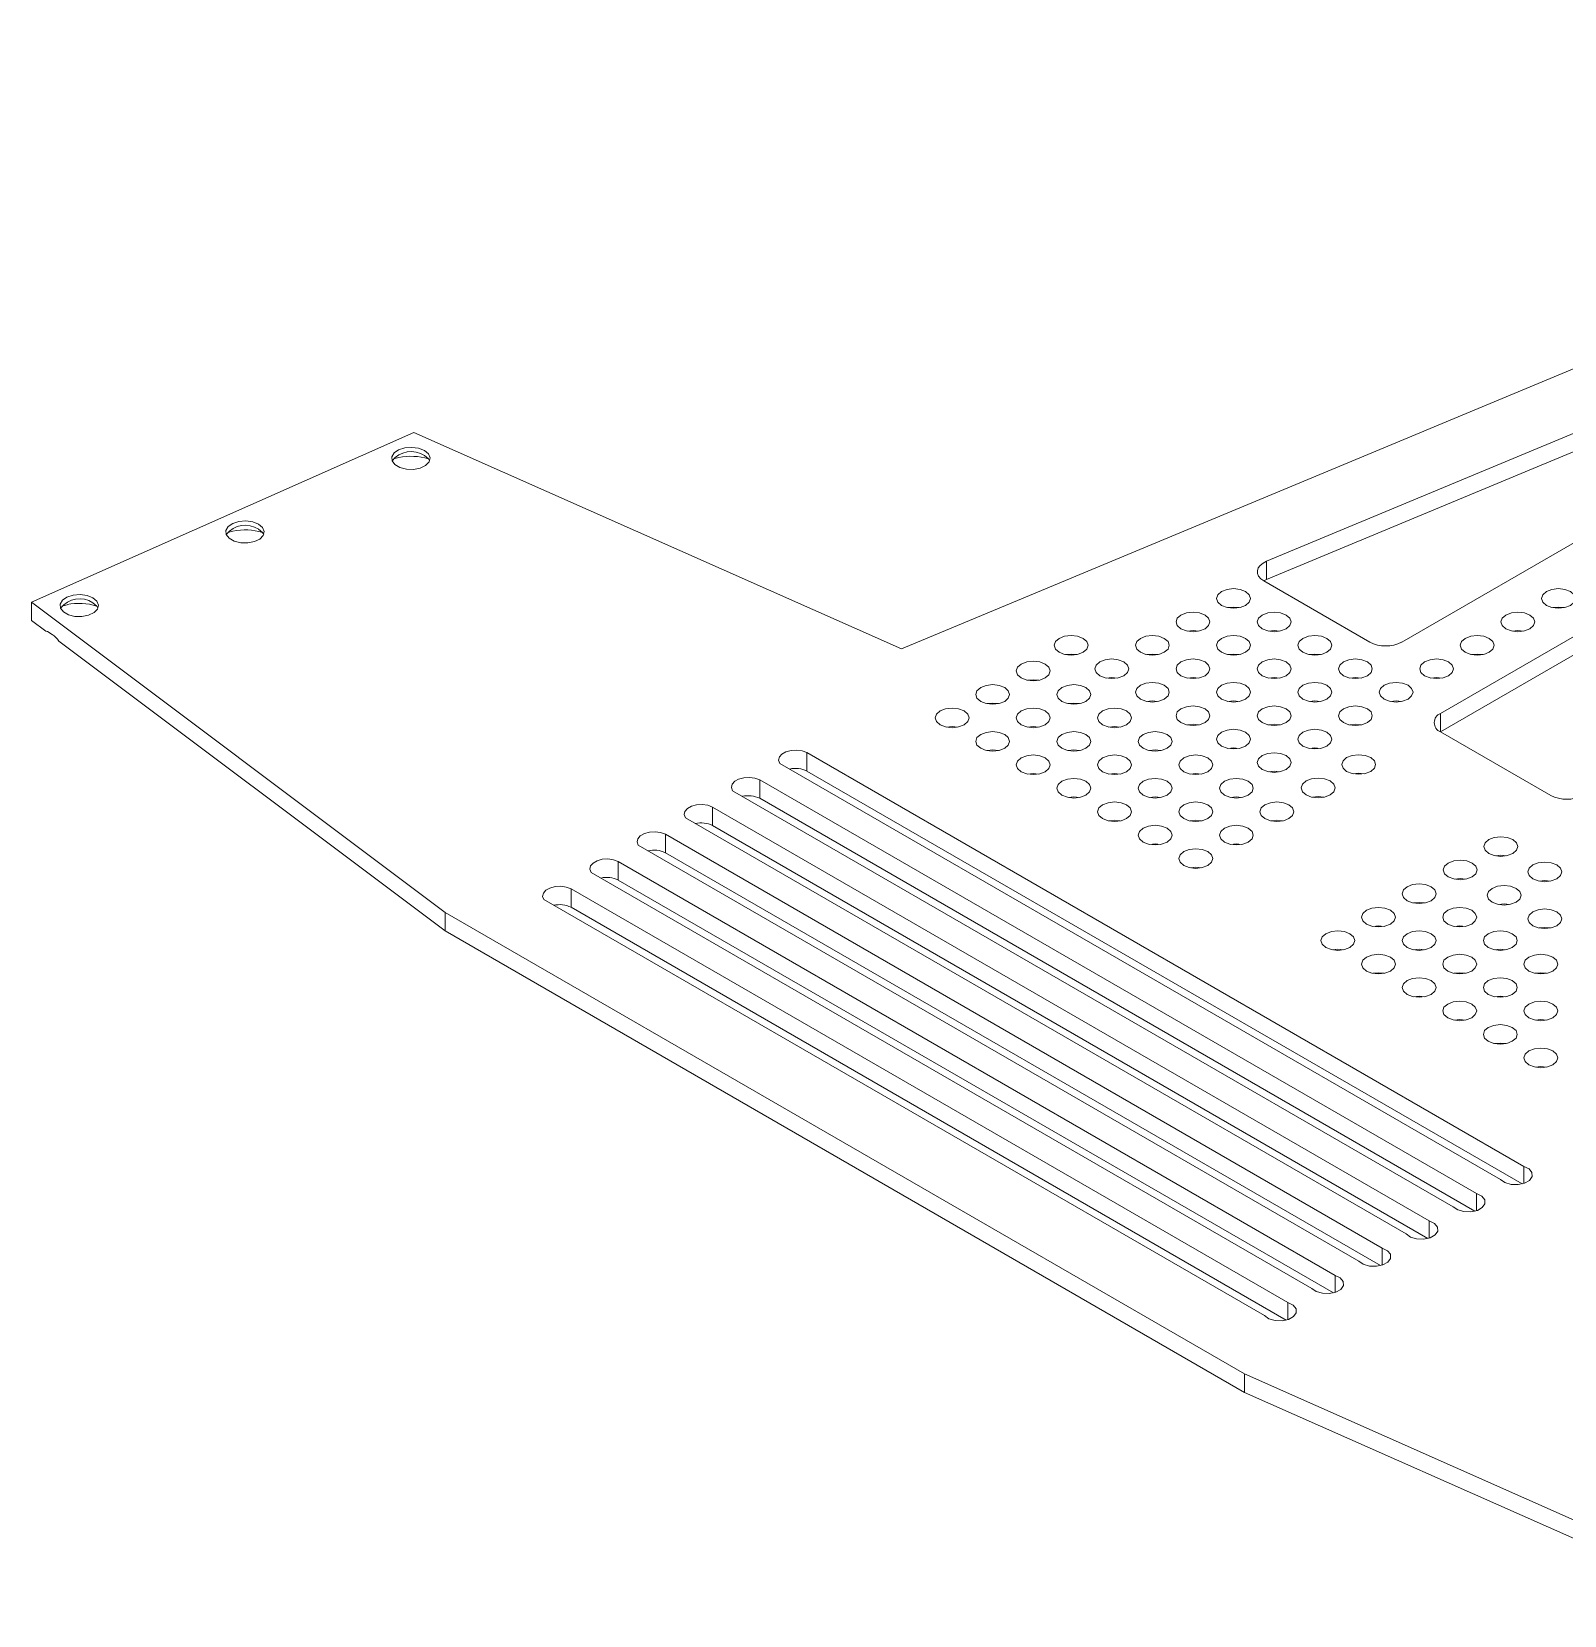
# Paper-space layout '_등각 보기' of a CAD drawing. Header units: millimetres. Extents: x -178 to 66, y -103 to 40.
# Drawn here: x -178 to -42.4, y -101.4 to 38.7 of the extents above; entities that cross this region are included whole.
import ezdxf

# ---------------------------------------------------------------- set-up
doc = ezdxf.new("R2010")
doc.units = ezdxf.units.MM

psp = doc.layouts.new('_등각 보기')

# ---------------------------------------------------------------- linework, layer by layer
at = {"color": 7, "linetype": 'Continuous', "lineweight": 15}
for p, q in [((29.94, 38.72), (-101.05, -15.88)), ((37.99, 31.16), (-53.37, -21.58)), ((37.99, 29.53), (-53.37, -23.21)), ((-56.81, -15.28), (-6.69, 13.66)), ((-144.2, 3.27), (-178, -11.73)), ((-101.05, -15.88), (-144.2, 3.27)), ((-41.51, 3.24), (-68.76, -8.12)), ((-41.51, 1.61), (-68.76, -9.75)), ((-145.53, 1.05), (-145.99, 0.92)), ((-160.19, -5.46), (-160.66, -5.59)), ((-68.76, -8.12), (-68.76, -9.75)), ((-68.76, -9.75), (-69, -9.87)), ((-69.01, -9.87), (-59.64, -15.28)), ((-178, -11.73), (-141.42, -39.19)), ((-178, -11.73), (-178, -13.36)), ((-174.86, -11.97), (-175.33, -12.1)), ((-178, -13.36), (-176.75, -14.3)), ((-175.58, -15.18), (-141.42, -40.82)), ((-53.37, -23.21), (-43.62, -28.84)), ((-46.02, -61.65), (-109.42, -25.05)), ((-109.42, -25.05), (-109.42, -26.68)), ((-111.82, -26.01), (-48.08, -62.81)), ((-50.19, -64.06), (-113.6, -27.46)), ((-113.6, -27.46), (-113.6, -29.09)), ((-46.16, -63.2), (-109.42, -26.68)), ((-116, -28.42), (-52.25, -65.22)), ((-50.33, -65.61), (-113.6, -29.09)), ((-54.37, -66.47), (-117.77, -29.87)), ((-117.77, -29.87), (-117.77, -31.5)), ((-120.17, -30.83), (-56.43, -67.63)), ((-54.51, -68.02), (-117.77, -31.5)), ((-124.34, -33.24), (-60.6, -70.03)), ((-58.54, -68.88), (-121.94, -32.28)), ((-121.94, -32.28), (-121.94, -33.91)), ((-62.71, -71.29), (-126.12, -34.69)), ((-126.12, -34.69), (-126.12, -36.32)), ((-58.68, -70.43), (-121.94, -33.91)), ((-128.52, -35.65), (-64.77, -72.44)), ((-62.85, -72.84), (-126.12, -36.32)), ((-66.89, -73.7), (-130.29, -37.1)), ((-130.29, -37.1), (-130.29, -38.73)), ((-141.42, -39.19), (-70.71, -80.01)), ((-141.42, -39.19), (-141.42, -40.82)), ((-132.69, -38.05), (-68.95, -74.85)), ((-67.03, -75.25), (-130.29, -38.73)), ((-141.42, -40.82), (-70.71, -81.64)), ((-46.02, -61.65), (-46.02, -63.16)), ((-50.19, -64.06), (-50.19, -65.57)), ((-54.37, -66.47), (-54.37, -67.98)), ((-58.54, -68.88), (-58.54, -70.39)), ((-62.71, -71.29), (-62.71, -72.8)), ((-66.89, -73.7), (-66.89, -75.21)), ((-70.71, -80.01), (-70.71, -81.64)), ((-70.71, -80.01), (-23.15, -101.12)), ((-70.71, -81.64), (-26.29, -101.36))]:
    psp.add_line(p, q, dxfattribs=at)
at = {"color": 8, "linetype": 'Continuous', "lineweight": 15}
psp.add_line((-53.37, -21.58), (-53.37, -23.21), dxfattribs=at)
at = {"color": 7, "linetype": 'Continuous', "lineweight": 15, "flags": 128}
for points in [[(-143.26, 1.67), (-142.9, 1.37), (-142.76, 1.02), (-142.85, 0.66), (-143.15, 0.35), (-143.63, 0.12), (-144.22, 0), (-144.85, 0.02), (-145.42, 0.16), (-145.86, 0.42), (-146.11, 0.75), (-146.14, 1.11), (-145.94, 1.45), (-145.55, 1.73), (-145, 1.9), (-144.38, 1.95), (-143.77, 1.87), (-143.26, 1.67)], [(-143.26, 1.22), (-142.9, 0.92), (-142.8, 0.75)], [(-157.92, -4.84), (-157.57, -5.14), (-157.43, -5.49), (-157.51, -5.85), (-157.82, -6.16), (-158.3, -6.39), (-158.89, -6.51), (-159.51, -6.49), (-160.09, -6.35), (-160.53, -6.09), (-160.78, -5.76), (-160.81, -5.4), (-160.61, -5.06), (-160.21, -4.78), (-159.66, -4.61), (-159.05, -4.56), (-158.44, -4.64), (-157.92, -4.84)], [(-157.92, -5.29), (-157.57, -5.59), (-157.47, -5.76)], [(-68.76, -8.12), (-69.08, -8.29), (-69.33, -8.49), (-69.5, -8.72), (-69.58, -8.96), (-69.57, -9.21), (-69.47, -9.45), (-69.28, -9.68), (-69.01, -9.87)], [(-172.59, -11.35), (-172.23, -11.65), (-172.09, -12), (-172.18, -12.36), (-172.48, -12.67), (-172.96, -12.9), (-173.56, -13.02), (-174.18, -13), (-174.75, -12.86), (-175.19, -12.6), (-175.44, -12.27), (-175.47, -11.91), (-175.28, -11.57), (-174.88, -11.29), (-174.33, -11.12), (-173.71, -11.07), (-173.1, -11.15), (-172.59, -11.35)], [(-72.74, -12.03), (-72.26, -12.22), (-71.68, -12.28), (-71.11, -12.22), (-70.62, -12.03), (-70.3, -11.75), (-70.18, -11.42), (-70.3, -11.09), (-70.62, -10.81), (-71.11, -10.62), (-71.68, -10.55), (-72.26, -10.62), (-72.74, -10.81), (-73.07, -11.09), (-73.18, -11.42), (-73.07, -11.75), (-72.74, -12.03)], [(-44.01, -12.03), (-43.52, -12.22), (-42.95, -12.28), (-42.37, -12.22), (-41.89, -12.03), (-41.56, -11.75), (-41.45, -11.42), (-41.56, -11.09), (-41.89, -10.81), (-42.37, -10.62), (-42.95, -10.55), (-43.52, -10.62), (-44.01, -10.81), (-44.33, -11.09), (-44.45, -11.42), (-44.33, -11.75), (-44.01, -12.03)], [(-172.59, -11.8), (-172.23, -12.1), (-172.14, -12.27)], [(-71.18, -12.23), (-71.68, -12.18), (-72.18, -12.23)], [(-42.45, -12.23), (-42.95, -12.18), (-43.45, -12.23)], [(-76.34, -14.1), (-75.85, -14.29), (-75.27, -14.36), (-74.7, -14.29), (-74.21, -14.1), (-73.89, -13.82), (-73.77, -13.49), (-73.89, -13.16), (-74.21, -12.88), (-74.7, -12.69), (-75.27, -12.63), (-75.85, -12.69), (-76.34, -12.88), (-76.66, -13.16), (-76.77, -13.49), (-76.66, -13.82), (-76.34, -14.1)], [(-69.15, -14.1), (-68.66, -14.29), (-68.09, -14.36), (-67.52, -14.29), (-67.03, -14.1), (-66.7, -13.82), (-66.59, -13.49), (-66.7, -13.16), (-67.03, -12.88), (-67.52, -12.69), (-68.09, -12.63), (-68.66, -12.69), (-69.15, -12.88), (-69.48, -13.16), (-69.59, -13.49), (-69.48, -13.82), (-69.15, -14.1)], [(-47.6, -14.1), (-47.11, -14.29), (-46.54, -14.36), (-45.96, -14.29), (-45.48, -14.1), (-45.15, -13.82), (-45.04, -13.49), (-45.15, -13.16), (-45.48, -12.88), (-45.96, -12.69), (-46.54, -12.63), (-47.11, -12.69), (-47.6, -12.88), (-47.92, -13.16), (-48.04, -13.49), (-47.92, -13.82), (-47.6, -14.1)], [(-87.11, -16.18), (-86.63, -16.36), (-86.05, -16.43), (-85.48, -16.36), (-84.99, -16.18), (-84.67, -15.9), (-84.55, -15.56), (-84.67, -15.23), (-84.99, -14.95), (-85.48, -14.76), (-86.05, -14.7), (-86.63, -14.76), (-87.11, -14.95), (-87.44, -15.23), (-87.55, -15.56), (-87.44, -15.9), (-87.11, -16.18)], [(-79.93, -16.18), (-79.44, -16.36), (-78.87, -16.43), (-78.29, -16.36), (-77.81, -16.18), (-77.48, -15.9), (-77.37, -15.56), (-77.48, -15.23), (-77.81, -14.95), (-78.29, -14.76), (-78.87, -14.7), (-79.44, -14.76), (-79.93, -14.95), (-80.25, -15.23), (-80.37, -15.56), (-80.25, -15.9), (-79.93, -16.18)], [(-74.78, -14.31), (-75.27, -14.26), (-75.77, -14.31)], [(-72.74, -16.18), (-72.26, -16.36), (-71.68, -16.43), (-71.11, -16.36), (-70.62, -16.18), (-70.3, -15.9), (-70.18, -15.56), (-70.3, -15.23), (-70.62, -14.95), (-71.11, -14.76), (-71.68, -14.7), (-72.26, -14.76), (-72.74, -14.95), (-73.07, -15.23), (-73.18, -15.56), (-73.07, -15.9), (-72.74, -16.18)], [(-67.59, -14.31), (-68.09, -14.26), (-68.59, -14.31)], [(-65.56, -16.18), (-65.07, -16.36), (-64.5, -16.43), (-63.92, -16.36), (-63.44, -16.18), (-63.11, -15.9), (-63, -15.56), (-63.11, -15.23), (-63.44, -14.95), (-63.92, -14.76), (-64.5, -14.7), (-65.07, -14.76), (-65.56, -14.95), (-65.88, -15.23), (-66, -15.56), (-65.88, -15.9), (-65.56, -16.18)], [(-51.19, -16.18), (-50.7, -16.36), (-50.13, -16.43), (-49.56, -16.36), (-49.07, -16.18), (-48.74, -15.9), (-48.63, -15.56), (-48.74, -15.23), (-49.07, -14.95), (-49.56, -14.76), (-50.13, -14.7), (-50.7, -14.76), (-51.19, -14.95), (-51.52, -15.23), (-51.63, -15.56), (-51.52, -15.9), (-51.19, -16.18)], [(-46.04, -14.31), (-46.54, -14.26), (-47.04, -14.31)], [(-85.55, -16.38), (-86.05, -16.33), (-86.55, -16.38)], [(-83.52, -18.25), (-83.03, -18.44), (-82.46, -18.5), (-81.88, -18.44), (-81.4, -18.25), (-81.07, -17.97), (-80.96, -17.64), (-81.07, -17.31), (-81.4, -17.03), (-81.88, -16.84), (-82.46, -16.77), (-83.03, -16.84), (-83.52, -17.03), (-83.84, -17.31), (-83.96, -17.64), (-83.84, -17.97), (-83.52, -18.25)], [(-78.37, -16.38), (-78.87, -16.33), (-79.37, -16.38)], [(-76.34, -18.25), (-75.85, -18.44), (-75.27, -18.5), (-74.7, -18.44), (-74.21, -18.25), (-73.89, -17.97), (-73.77, -17.64), (-73.89, -17.31), (-74.21, -17.03), (-74.7, -16.84), (-75.27, -16.77), (-75.85, -16.84), (-76.34, -17.03), (-76.66, -17.31), (-76.77, -17.64), (-76.66, -17.97), (-76.34, -18.25)], [(-71.18, -16.38), (-71.68, -16.33), (-72.18, -16.38)], [(-69.15, -18.25), (-68.66, -18.44), (-68.09, -18.5), (-67.52, -18.44), (-67.03, -18.25), (-66.7, -17.97), (-66.59, -17.64), (-66.7, -17.31), (-67.03, -17.03), (-67.52, -16.84), (-68.09, -16.77), (-68.66, -16.84), (-69.15, -17.03), (-69.48, -17.31), (-69.59, -17.64), (-69.48, -17.97), (-69.15, -18.25)], [(-64, -16.38), (-64.5, -16.33), (-65, -16.38)], [(-61.97, -18.25), (-61.48, -18.44), (-60.91, -18.5), (-60.33, -18.44), (-59.85, -18.25), (-59.52, -17.97), (-59.41, -17.64), (-59.52, -17.31), (-59.85, -17.03), (-60.33, -16.84), (-60.91, -16.77), (-61.48, -16.84), (-61.97, -17.03), (-62.29, -17.31), (-62.41, -17.64), (-62.29, -17.97), (-61.97, -18.25)], [(-54.78, -18.25), (-54.3, -18.44), (-53.72, -18.5), (-53.15, -18.44), (-52.66, -18.25), (-52.34, -17.97), (-52.22, -17.64), (-52.34, -17.31), (-52.66, -17.03), (-53.15, -16.84), (-53.72, -16.77), (-54.3, -16.84), (-54.78, -17.03), (-55.11, -17.31), (-55.22, -17.64), (-55.11, -17.97), (-54.78, -18.25)], [(-49.63, -16.38), (-50.13, -16.33), (-50.63, -16.38)], [(-90.46, -18.45), (-89.97, -18.63), (-89.4, -18.7), (-88.83, -18.63), (-88.34, -18.45), (-88.01, -18.17), (-87.9, -17.83), (-88.01, -17.5), (-88.34, -17.22), (-88.83, -17.03), (-89.4, -16.97), (-89.97, -17.03), (-90.46, -17.22), (-90.79, -17.5), (-90.9, -17.83), (-90.79, -18.17), (-90.46, -18.45)], [(-94.05, -20.52), (-93.57, -20.71), (-92.99, -20.77), (-92.42, -20.71), (-91.93, -20.52), (-91.61, -20.24), (-91.49, -19.91), (-91.61, -19.58), (-91.93, -19.3), (-92.42, -19.11), (-92.99, -19.04), (-93.57, -19.11), (-94.05, -19.3), (-94.38, -19.58), (-94.49, -19.91), (-94.38, -20.24), (-94.05, -20.52)], [(-88.9, -18.65), (-89.4, -18.6), (-89.9, -18.65)], [(-86.87, -20.52), (-86.38, -20.71), (-85.81, -20.77), (-85.23, -20.71), (-84.75, -20.52), (-84.42, -20.24), (-84.31, -19.91), (-84.42, -19.58), (-84.75, -19.3), (-85.23, -19.11), (-85.81, -19.04), (-86.38, -19.11), (-86.87, -19.3), (-87.19, -19.58), (-87.31, -19.91), (-87.19, -20.24), (-86.87, -20.52)], [(-81.96, -18.46), (-82.46, -18.41), (-82.96, -18.46)], [(-79.93, -20.32), (-79.44, -20.51), (-78.87, -20.58), (-78.29, -20.51), (-77.81, -20.32), (-77.48, -20.04), (-77.37, -19.71), (-77.48, -19.38), (-77.81, -19.1), (-78.29, -18.91), (-78.87, -18.85), (-79.44, -18.91), (-79.93, -19.1), (-80.25, -19.38), (-80.37, -19.71), (-80.25, -20.04), (-79.93, -20.32)], [(-74.78, -18.46), (-75.27, -18.41), (-75.77, -18.46)], [(-72.74, -20.32), (-72.26, -20.51), (-71.68, -20.58), (-71.11, -20.51), (-70.62, -20.32), (-70.3, -20.04), (-70.18, -19.71), (-70.3, -19.38), (-70.62, -19.1), (-71.11, -18.91), (-71.68, -18.85), (-72.26, -18.91), (-72.74, -19.1), (-73.07, -19.38), (-73.18, -19.71), (-73.07, -20.04), (-72.74, -20.32)], [(-67.59, -18.46), (-68.09, -18.41), (-68.59, -18.46)], [(-65.56, -20.32), (-65.07, -20.51), (-64.5, -20.58), (-63.92, -20.51), (-63.44, -20.32), (-63.11, -20.04), (-63, -19.71), (-63.11, -19.38), (-63.44, -19.1), (-63.92, -18.91), (-64.5, -18.85), (-65.07, -18.91), (-65.56, -19.1), (-65.88, -19.38), (-66, -19.71), (-65.88, -20.04), (-65.56, -20.32)], [(-60.41, -18.46), (-60.91, -18.41), (-61.41, -18.46)], [(-58.37, -20.32), (-57.89, -20.51), (-57.31, -20.58), (-56.74, -20.51), (-56.25, -20.32), (-55.93, -20.04), (-55.81, -19.71), (-55.93, -19.38), (-56.25, -19.1), (-56.74, -18.91), (-57.31, -18.85), (-57.89, -18.91), (-58.37, -19.1), (-58.7, -19.38), (-58.81, -19.71), (-58.7, -20.04), (-58.37, -20.32)], [(-53.22, -18.46), (-53.72, -18.41), (-54.22, -18.46)], [(-92.49, -20.72), (-92.99, -20.67), (-93.49, -20.72)], [(-85.31, -20.72), (-85.81, -20.67), (-86.31, -20.72)], [(-78.37, -20.53), (-78.87, -20.48), (-79.37, -20.53)], [(-76.34, -22.4), (-75.85, -22.59), (-75.27, -22.65), (-74.7, -22.59), (-74.21, -22.4), (-73.89, -22.12), (-73.77, -21.79), (-73.89, -21.45), (-74.21, -21.17), (-74.7, -20.99), (-75.27, -20.92), (-75.85, -20.99), (-76.34, -21.17), (-76.66, -21.45), (-76.77, -21.79), (-76.66, -22.12), (-76.34, -22.4)], [(-71.18, -20.53), (-71.68, -20.48), (-72.18, -20.53)], [(-69.15, -22.4), (-68.66, -22.59), (-68.09, -22.65), (-67.52, -22.59), (-67.03, -22.4), (-66.7, -22.12), (-66.59, -21.79), (-66.7, -21.45), (-67.03, -21.17), (-67.52, -20.99), (-68.09, -20.92), (-68.66, -20.99), (-69.15, -21.17), (-69.48, -21.45), (-69.59, -21.79), (-69.48, -22.12), (-69.15, -22.4)], [(-64, -20.53), (-64.5, -20.48), (-65, -20.53)], [(-61.97, -22.4), (-61.48, -22.59), (-60.91, -22.65), (-60.33, -22.59), (-59.85, -22.4), (-59.52, -22.12), (-59.41, -21.79), (-59.52, -21.45), (-59.85, -21.17), (-60.33, -20.99), (-60.91, -20.92), (-61.48, -20.99), (-61.97, -21.17), (-62.29, -21.45), (-62.41, -21.79), (-62.29, -22.12), (-61.97, -22.4)], [(-56.81, -20.53), (-57.31, -20.48), (-57.81, -20.53)], [(-97.64, -22.59), (-97.16, -22.78), (-96.58, -22.85), (-96.01, -22.78), (-95.52, -22.59), (-95.2, -22.31), (-95.08, -21.98), (-95.2, -21.65), (-95.52, -21.37), (-96.01, -21.18), (-96.58, -21.12), (-97.16, -21.18), (-97.64, -21.37), (-97.97, -21.65), (-98.08, -21.98), (-97.97, -22.31), (-97.64, -22.59)], [(-90.46, -22.59), (-89.97, -22.78), (-89.4, -22.85), (-88.83, -22.78), (-88.34, -22.59), (-88.01, -22.31), (-87.9, -21.98), (-88.01, -21.65), (-88.34, -21.37), (-88.83, -21.18), (-89.4, -21.12), (-89.97, -21.18), (-90.46, -21.37), (-90.79, -21.65), (-90.9, -21.98), (-90.79, -22.31), (-90.46, -22.59)], [(-83.28, -22.59), (-82.79, -22.78), (-82.22, -22.85), (-81.64, -22.78), (-81.15, -22.59), (-80.83, -22.31), (-80.72, -21.98), (-80.83, -21.65), (-81.15, -21.37), (-81.64, -21.18), (-82.22, -21.12), (-82.79, -21.18), (-83.28, -21.37), (-83.6, -21.65), (-83.72, -21.98), (-83.6, -22.31), (-83.28, -22.59)], [(-96.08, -22.8), (-96.58, -22.75), (-97.08, -22.8)], [(-94.05, -24.67), (-93.57, -24.86), (-92.99, -24.92), (-92.42, -24.86), (-91.93, -24.67), (-91.61, -24.39), (-91.49, -24.06), (-91.61, -23.72), (-91.93, -23.44), (-92.42, -23.26), (-92.99, -23.19), (-93.57, -23.26), (-94.05, -23.44), (-94.38, -23.72), (-94.49, -24.06), (-94.38, -24.39), (-94.05, -24.67)], [(-88.9, -22.8), (-89.4, -22.75), (-89.9, -22.8)], [(-86.87, -24.67), (-86.38, -24.86), (-85.81, -24.92), (-85.23, -24.86), (-84.75, -24.67), (-84.42, -24.39), (-84.31, -24.06), (-84.42, -23.72), (-84.75, -23.44), (-85.23, -23.26), (-85.81, -23.19), (-86.38, -23.26), (-86.87, -23.44), (-87.19, -23.72), (-87.31, -24.06), (-87.19, -24.39), (-86.87, -24.67)], [(-81.72, -22.8), (-82.22, -22.75), (-82.71, -22.8)], [(-79.68, -24.67), (-79.2, -24.86), (-78.62, -24.92), (-78.05, -24.86), (-77.56, -24.67), (-77.24, -24.39), (-77.12, -24.06), (-77.24, -23.72), (-77.56, -23.44), (-78.05, -23.26), (-78.62, -23.19), (-79.2, -23.26), (-79.68, -23.44), (-80.01, -23.72), (-80.12, -24.06), (-80.01, -24.39), (-79.68, -24.67)], [(-74.78, -22.6), (-75.27, -22.55), (-75.77, -22.6)], [(-72.74, -24.47), (-72.26, -24.66), (-71.68, -24.73), (-71.11, -24.66), (-70.62, -24.47), (-70.3, -24.19), (-70.18, -23.86), (-70.3, -23.53), (-70.62, -23.25), (-71.11, -23.06), (-71.68, -22.99), (-72.26, -23.06), (-72.74, -23.25), (-73.07, -23.53), (-73.18, -23.86), (-73.07, -24.19), (-72.74, -24.47)], [(-67.59, -22.6), (-68.09, -22.55), (-68.59, -22.6)], [(-65.56, -24.47), (-65.07, -24.66), (-64.5, -24.73), (-63.92, -24.66), (-63.44, -24.47), (-63.11, -24.19), (-63, -23.86), (-63.11, -23.53), (-63.44, -23.25), (-63.92, -23.06), (-64.5, -22.99), (-65.07, -23.06), (-65.56, -23.25), (-65.88, -23.53), (-66, -23.86), (-65.88, -24.19), (-65.56, -24.47)], [(-60.41, -22.6), (-60.91, -22.55), (-61.41, -22.6)], [(-109.42, -25.05), (-109.84, -24.89), (-110.33, -24.83), (-110.83, -24.86), (-111.28, -24.98), (-111.64, -25.18), (-111.86, -25.44), (-111.93, -25.73), (-111.82, -26.01)], [(-92.49, -24.87), (-92.99, -24.82), (-93.49, -24.87)], [(-85.31, -24.87), (-85.81, -24.82), (-86.31, -24.87)], [(-78.12, -24.87), (-78.62, -24.82), (-79.12, -24.87)], [(-71.18, -24.68), (-71.68, -24.63), (-72.18, -24.68)], [(-69.15, -26.55), (-68.66, -26.73), (-68.09, -26.8), (-67.52, -26.73), (-67.03, -26.55), (-66.7, -26.26), (-66.59, -25.93), (-66.7, -25.6), (-67.03, -25.32), (-67.52, -25.13), (-68.09, -25.07), (-68.66, -25.13), (-69.15, -25.32), (-69.48, -25.6), (-69.59, -25.93), (-69.48, -26.26), (-69.15, -26.55)], [(-64, -24.68), (-64.5, -24.63), (-65, -24.68)], [(-90.46, -26.74), (-89.97, -26.93), (-89.4, -26.99), (-88.83, -26.93), (-88.34, -26.74), (-88.01, -26.46), (-87.9, -26.13), (-88.01, -25.8), (-88.34, -25.52), (-88.83, -25.33), (-89.4, -25.26), (-89.97, -25.33), (-90.46, -25.52), (-90.79, -25.8), (-90.9, -26.13), (-90.79, -26.46), (-90.46, -26.74)], [(-83.28, -26.74), (-82.79, -26.93), (-82.22, -26.99), (-81.64, -26.93), (-81.15, -26.74), (-80.83, -26.46), (-80.72, -26.13), (-80.83, -25.8), (-81.15, -25.52), (-81.64, -25.33), (-82.22, -25.26), (-82.79, -25.33), (-83.28, -25.52), (-83.6, -25.8), (-83.72, -26.13), (-83.6, -26.46), (-83.28, -26.74)], [(-76.09, -26.74), (-75.61, -26.93), (-75.03, -26.99), (-74.46, -26.93), (-73.97, -26.74), (-73.65, -26.46), (-73.53, -26.13), (-73.65, -25.8), (-73.97, -25.52), (-74.46, -25.33), (-75.03, -25.26), (-75.61, -25.33), (-76.09, -25.52), (-76.42, -25.8), (-76.53, -26.13), (-76.42, -26.46), (-76.09, -26.74)], [(-61.68, -26.71), (-61.19, -26.9), (-60.62, -26.97), (-60.04, -26.9), (-59.55, -26.71), (-59.23, -26.43), (-59.12, -26.1), (-59.23, -25.77), (-59.55, -25.49), (-60.04, -25.3), (-60.62, -25.24), (-61.19, -25.3), (-61.68, -25.49), (-62, -25.77), (-62.12, -26.1), (-62, -26.43), (-61.68, -26.71)], [(-113.6, -27.46), (-114.02, -27.3), (-114.51, -27.24), (-115, -27.27), (-115.46, -27.39), (-115.81, -27.59), (-116.04, -27.85), (-116.1, -28.13), (-116, -28.42)], [(-88.9, -26.95), (-89.4, -26.9), (-89.9, -26.95)], [(-86.87, -28.81), (-86.38, -29), (-85.81, -29.07), (-85.23, -29), (-84.75, -28.81), (-84.42, -28.53), (-84.31, -28.2), (-84.42, -27.87), (-84.75, -27.59), (-85.23, -27.4), (-85.81, -27.34), (-86.38, -27.4), (-86.87, -27.59), (-87.19, -27.87), (-87.31, -28.2), (-87.19, -28.53), (-86.87, -28.81)], [(-81.72, -26.95), (-82.22, -26.9), (-82.71, -26.95)], [(-79.68, -28.81), (-79.2, -29), (-78.62, -29.07), (-78.05, -29), (-77.56, -28.81), (-77.24, -28.53), (-77.12, -28.2), (-77.24, -27.87), (-77.56, -27.59), (-78.05, -27.4), (-78.62, -27.34), (-79.2, -27.4), (-79.68, -27.59), (-80.01, -27.87), (-80.12, -28.2), (-80.01, -28.53), (-79.68, -28.81)], [(-74.53, -26.95), (-75.03, -26.9), (-75.53, -26.95)], [(-72.5, -28.81), (-72.01, -29), (-71.44, -29.07), (-70.86, -29), (-70.38, -28.81), (-70.05, -28.53), (-69.94, -28.2), (-70.05, -27.87), (-70.38, -27.59), (-70.86, -27.4), (-71.44, -27.34), (-72.01, -27.4), (-72.5, -27.59), (-72.82, -27.87), (-72.94, -28.2), (-72.82, -28.53), (-72.5, -28.81)], [(-67.59, -26.75), (-68.09, -26.7), (-68.59, -26.75)], [(-65.27, -28.79), (-64.78, -28.98), (-64.21, -29.04), (-63.63, -28.98), (-63.15, -28.79), (-62.82, -28.51), (-62.71, -28.18), (-62.82, -27.84), (-63.15, -27.56), (-63.63, -27.38), (-64.21, -27.31), (-64.78, -27.38), (-65.27, -27.56), (-65.59, -27.84), (-65.71, -28.18), (-65.59, -28.51), (-65.27, -28.79)], [(-60.12, -26.92), (-60.62, -26.87), (-61.11, -26.92)], [(-85.31, -29.02), (-85.81, -28.97), (-86.31, -29.02)], [(-83.28, -30.89), (-82.79, -31.08), (-82.22, -31.14), (-81.64, -31.08), (-81.15, -30.89), (-80.83, -30.61), (-80.72, -30.28), (-80.83, -29.94), (-81.15, -29.66), (-81.64, -29.48), (-82.22, -29.41), (-82.79, -29.48), (-83.28, -29.66), (-83.6, -29.94), (-83.72, -30.28), (-83.6, -30.61), (-83.28, -30.89)], [(-78.12, -29.02), (-78.62, -28.97), (-79.12, -29.02)], [(-76.09, -30.89), (-75.61, -31.08), (-75.03, -31.14), (-74.46, -31.08), (-73.97, -30.89), (-73.65, -30.61), (-73.53, -30.28), (-73.65, -29.94), (-73.97, -29.66), (-74.46, -29.48), (-75.03, -29.41), (-75.61, -29.48), (-76.09, -29.66), (-76.42, -29.94), (-76.53, -30.28), (-76.42, -30.61), (-76.09, -30.89)], [(-70.94, -29.02), (-71.44, -28.97), (-71.94, -29.02)], [(-68.91, -30.89), (-68.42, -31.08), (-67.85, -31.14), (-67.27, -31.08), (-66.79, -30.89), (-66.46, -30.61), (-66.35, -30.28), (-66.46, -29.94), (-66.79, -29.66), (-67.27, -29.48), (-67.85, -29.41), (-68.42, -29.48), (-68.91, -29.66), (-69.23, -29.94), (-69.35, -30.28), (-69.23, -30.61), (-68.91, -30.89)], [(-63.71, -28.99), (-64.21, -28.94), (-64.71, -28.99)], [(-117.77, -29.87), (-118.19, -29.71), (-118.68, -29.65), (-119.18, -29.68), (-119.63, -29.8), (-119.99, -30), (-120.21, -30.26), (-120.27, -30.54), (-120.17, -30.83)], [(-121.94, -32.28), (-122.37, -32.12), (-122.85, -32.05), (-123.35, -32.08), (-123.8, -32.21), (-124.16, -32.41), (-124.38, -32.67), (-124.45, -32.95), (-124.34, -33.24)], [(-81.72, -31.09), (-82.22, -31.04), (-82.71, -31.09)], [(-79.68, -32.96), (-79.2, -33.15), (-78.62, -33.22), (-78.05, -33.15), (-77.56, -32.96), (-77.24, -32.68), (-77.12, -32.35), (-77.24, -32.02), (-77.56, -31.74), (-78.05, -31.55), (-78.62, -31.48), (-79.2, -31.55), (-79.68, -31.74), (-80.01, -32.02), (-80.12, -32.35), (-80.01, -32.68), (-79.68, -32.96)], [(-74.53, -31.09), (-75.03, -31.04), (-75.53, -31.09)], [(-72.5, -32.96), (-72.01, -33.15), (-71.44, -33.22), (-70.86, -33.15), (-70.38, -32.96), (-70.05, -32.68), (-69.94, -32.35), (-70.05, -32.02), (-70.38, -31.74), (-70.86, -31.55), (-71.44, -31.48), (-72.01, -31.55), (-72.5, -31.74), (-72.82, -32.02), (-72.94, -32.35), (-72.82, -32.68), (-72.5, -32.96)], [(-67.35, -31.09), (-67.85, -31.04), (-68.35, -31.09)], [(-78.12, -33.17), (-78.62, -33.12), (-79.12, -33.17)], [(-76.09, -35.04), (-75.61, -35.22), (-75.03, -35.29), (-74.46, -35.22), (-73.97, -35.04), (-73.65, -34.75), (-73.53, -34.42), (-73.65, -34.09), (-73.97, -33.81), (-74.46, -33.62), (-75.03, -33.56), (-75.61, -33.62), (-76.09, -33.81), (-76.42, -34.09), (-76.53, -34.42), (-76.42, -34.75), (-76.09, -35.04)], [(-70.94, -33.17), (-71.44, -33.12), (-71.94, -33.17)], [(-46.98, -32.75), (-47.47, -32.56), (-48.04, -32.49), (-48.62, -32.56), (-49.1, -32.75), (-49.43, -33.03), (-49.54, -33.36), (-49.43, -33.69), (-49.1, -33.97), (-48.62, -34.16), (-48.04, -34.23), (-47.47, -34.16), (-46.98, -33.97), (-46.66, -33.69), (-46.54, -33.36), (-46.66, -33.03), (-46.98, -32.75)], [(-126.12, -34.69), (-126.54, -34.53), (-127.03, -34.46), (-127.52, -34.49), (-127.98, -34.62), (-128.33, -34.82), (-128.56, -35.08), (-128.62, -35.36), (-128.52, -35.65)], [(-50.57, -34.82), (-51.06, -34.63), (-51.63, -34.57), (-52.21, -34.63), (-52.7, -34.82), (-53.02, -35.1), (-53.13, -35.43), (-53.02, -35.76), (-52.7, -36.05), (-52.21, -36.23), (-51.63, -36.3), (-51.06, -36.23), (-50.57, -36.05), (-50.25, -35.76), (-50.13, -35.43), (-50.25, -35.1), (-50.57, -34.82)], [(-47.54, -34.18), (-48.04, -34.13), (-48.54, -34.18)], [(-43.1, -34.99), (-43.59, -34.8), (-44.16, -34.74), (-44.73, -34.8), (-45.22, -34.99), (-45.55, -35.27), (-45.66, -35.6), (-45.55, -35.93), (-45.22, -36.21), (-44.73, -36.4), (-44.16, -36.47), (-43.59, -36.4), (-43.1, -36.21), (-42.77, -35.93), (-42.66, -35.6), (-42.77, -35.27), (-43.1, -34.99)], [(-74.53, -35.24), (-75.03, -35.19), (-75.53, -35.24)], [(-51.14, -36.25), (-51.63, -36.2), (-52.13, -36.25)], [(-43.66, -36.42), (-44.16, -36.37), (-44.66, -36.42)], [(-130.29, -37.1), (-130.71, -36.94), (-131.2, -36.87), (-131.7, -36.9), (-132.15, -37.03), (-132.51, -37.23), (-132.73, -37.49), (-132.8, -37.77), (-132.69, -38.05)], [(-54.21, -36.92), (-54.7, -36.73), (-55.27, -36.67), (-55.85, -36.73), (-56.34, -36.92), (-56.66, -37.2), (-56.77, -37.53), (-56.66, -37.87), (-56.34, -38.15), (-55.85, -38.33), (-55.27, -38.4), (-54.7, -38.33), (-54.21, -38.15), (-53.89, -37.87), (-53.77, -37.53), (-53.89, -37.2), (-54.21, -36.92)], [(-46.69, -37.06), (-47.18, -36.87), (-47.75, -36.81), (-48.33, -36.87), (-48.81, -37.06), (-49.14, -37.34), (-49.25, -37.67), (-49.14, -38.01), (-48.81, -38.29), (-48.33, -38.47), (-47.75, -38.54), (-47.18, -38.47), (-46.69, -38.29), (-46.37, -38.01), (-46.25, -37.67), (-46.37, -37.34), (-46.69, -37.06)], [(-57.81, -39), (-58.29, -38.81), (-58.87, -38.74), (-59.44, -38.81), (-59.93, -39), (-60.25, -39.28), (-60.37, -39.61), (-60.25, -39.94), (-59.93, -40.22), (-59.44, -40.41), (-58.87, -40.47), (-58.29, -40.41), (-57.81, -40.22), (-57.48, -39.94), (-57.37, -39.61), (-57.48, -39.28), (-57.81, -39)], [(-54.78, -38.35), (-55.27, -38.3), (-55.77, -38.35)], [(-50.62, -39), (-51.11, -38.81), (-51.68, -38.74), (-52.26, -38.81), (-52.74, -39), (-53.07, -39.28), (-53.18, -39.61), (-53.07, -39.94), (-52.74, -40.22), (-52.26, -40.41), (-51.68, -40.47), (-51.11, -40.41), (-50.62, -40.22), (-50.3, -39.94), (-50.18, -39.61), (-50.3, -39.28), (-50.62, -39)], [(-47.25, -38.49), (-47.75, -38.44), (-48.25, -38.49)], [(-43.1, -39.14), (-43.59, -38.95), (-44.16, -38.88), (-44.73, -38.95), (-45.22, -39.14), (-45.55, -39.42), (-45.66, -39.75), (-45.55, -40.08), (-45.22, -40.36), (-44.73, -40.55), (-44.16, -40.61), (-43.59, -40.55), (-43.1, -40.36), (-42.77, -40.08), (-42.66, -39.75), (-42.77, -39.42), (-43.1, -39.14)], [(-58.37, -40.42), (-58.87, -40.37), (-59.37, -40.42)], [(-51.18, -40.42), (-51.68, -40.37), (-52.18, -40.42)], [(-43.66, -40.56), (-44.16, -40.52), (-44.66, -40.56)], [(-61.4, -41.07), (-61.88, -40.88), (-62.46, -40.82), (-63.03, -40.88), (-63.52, -41.07), (-63.84, -41.35), (-63.96, -41.68), (-63.84, -42.01), (-63.52, -42.29), (-63.03, -42.48), (-62.46, -42.55), (-61.88, -42.48), (-61.4, -42.29), (-61.07, -42.01), (-60.96, -41.68), (-61.07, -41.35), (-61.4, -41.07)], [(-54.21, -41.07), (-54.7, -40.88), (-55.27, -40.82), (-55.85, -40.88), (-56.34, -41.07), (-56.66, -41.35), (-56.77, -41.68), (-56.66, -42.01), (-56.34, -42.29), (-55.85, -42.48), (-55.27, -42.55), (-54.7, -42.48), (-54.21, -42.29), (-53.89, -42.01), (-53.77, -41.68), (-53.89, -41.35), (-54.21, -41.07)], [(-47.03, -41.07), (-47.52, -40.88), (-48.09, -40.82), (-48.66, -40.88), (-49.15, -41.07), (-49.48, -41.35), (-49.59, -41.68), (-49.48, -42.01), (-49.15, -42.29), (-48.66, -42.48), (-48.09, -42.55), (-47.52, -42.48), (-47.03, -42.29), (-46.7, -42.01), (-46.59, -41.68), (-46.7, -41.35), (-47.03, -41.07)], [(-61.96, -42.5), (-62.46, -42.45), (-62.96, -42.5)], [(-57.81, -43.14), (-58.29, -42.96), (-58.87, -42.89), (-59.44, -42.96), (-59.93, -43.14), (-60.25, -43.42), (-60.37, -43.76), (-60.25, -44.09), (-59.93, -44.37), (-59.44, -44.56), (-58.87, -44.62), (-58.29, -44.56), (-57.81, -44.37), (-57.48, -44.09), (-57.37, -43.76), (-57.48, -43.42), (-57.81, -43.14)], [(-54.78, -42.5), (-55.27, -42.45), (-55.77, -42.5)], [(-50.62, -43.14), (-51.11, -42.96), (-51.68, -42.89), (-52.26, -42.96), (-52.74, -43.14), (-53.07, -43.42), (-53.18, -43.76), (-53.07, -44.09), (-52.74, -44.37), (-52.26, -44.56), (-51.68, -44.62), (-51.11, -44.56), (-50.62, -44.37), (-50.3, -44.09), (-50.18, -43.76), (-50.3, -43.42), (-50.62, -43.14)], [(-47.59, -42.5), (-48.09, -42.45), (-48.59, -42.5)], [(-43.44, -43.14), (-43.92, -42.96), (-44.5, -42.89), (-45.07, -42.96), (-45.56, -43.14), (-45.88, -43.42), (-46, -43.76), (-45.88, -44.09), (-45.56, -44.37), (-45.07, -44.56), (-44.5, -44.62), (-43.92, -44.56), (-43.44, -44.37), (-43.11, -44.09), (-43, -43.76), (-43.11, -43.42), (-43.44, -43.14)], [(-58.37, -44.57), (-58.87, -44.52), (-59.37, -44.57)], [(-51.18, -44.57), (-51.68, -44.52), (-52.18, -44.57)], [(-44, -44.57), (-44.5, -44.52), (-45, -44.57)], [(-54.21, -45.22), (-54.7, -45.03), (-55.27, -44.96), (-55.85, -45.03), (-56.34, -45.22), (-56.66, -45.5), (-56.77, -45.83), (-56.66, -46.16), (-56.34, -46.44), (-55.85, -46.63), (-55.27, -46.69), (-54.7, -46.63), (-54.21, -46.44), (-53.89, -46.16), (-53.77, -45.83), (-53.89, -45.5), (-54.21, -45.22)], [(-47.03, -45.22), (-47.52, -45.03), (-48.09, -44.96), (-48.66, -45.03), (-49.15, -45.22), (-49.48, -45.5), (-49.59, -45.83), (-49.48, -46.16), (-49.15, -46.44), (-48.66, -46.63), (-48.09, -46.69), (-47.52, -46.63), (-47.03, -46.44), (-46.7, -46.16), (-46.59, -45.83), (-46.7, -45.5), (-47.03, -45.22)], [(-54.78, -46.65), (-55.27, -46.6), (-55.77, -46.65)], [(-50.62, -47.29), (-51.11, -47.1), (-51.68, -47.04), (-52.26, -47.1), (-52.74, -47.29), (-53.07, -47.57), (-53.18, -47.9), (-53.07, -48.23), (-52.74, -48.51), (-52.26, -48.7), (-51.68, -48.77), (-51.11, -48.7), (-50.62, -48.51), (-50.3, -48.23), (-50.18, -47.9), (-50.3, -47.57), (-50.62, -47.29)], [(-47.59, -46.65), (-48.09, -46.6), (-48.59, -46.65)], [(-43.44, -47.29), (-43.92, -47.1), (-44.5, -47.04), (-45.07, -47.1), (-45.56, -47.29), (-45.88, -47.57), (-46, -47.9), (-45.88, -48.23), (-45.56, -48.51), (-45.07, -48.7), (-44.5, -48.77), (-43.92, -48.7), (-43.44, -48.51), (-43.11, -48.23), (-43, -47.9), (-43.11, -47.57), (-43.44, -47.29)], [(-51.18, -48.72), (-51.68, -48.67), (-52.18, -48.72)], [(-44, -48.72), (-44.5, -48.67), (-45, -48.72)], [(-47.03, -49.36), (-47.52, -49.18), (-48.09, -49.11), (-48.66, -49.18), (-49.15, -49.36), (-49.48, -49.64), (-49.59, -49.98), (-49.48, -50.31), (-49.15, -50.59), (-48.66, -50.78), (-48.09, -50.84), (-47.52, -50.78), (-47.03, -50.59), (-46.7, -50.31), (-46.59, -49.98), (-46.7, -49.64), (-47.03, -49.36)], [(-47.59, -50.79), (-48.09, -50.74), (-48.59, -50.79)], [(-43.44, -51.44), (-43.92, -51.25), (-44.5, -51.18), (-45.07, -51.25), (-45.56, -51.44), (-45.88, -51.72), (-46, -52.05), (-45.88, -52.38), (-45.56, -52.66), (-45.07, -52.85), (-44.5, -52.92), (-43.92, -52.85), (-43.44, -52.66), (-43.11, -52.38), (-43, -52.05), (-43.11, -51.72), (-43.44, -51.44)], [(-44, -52.87), (-44.5, -52.82), (-45, -52.87)], [(-48.08, -62.81), (-47.69, -63.08), (-47.14, -63.24), (-46.52, -63.26), (-45.95, -63.14), (-45.5, -62.89), (-45.27, -62.56), (-45.29, -62.2), (-45.55, -61.88), (-46.02, -61.65)], [(-52.25, -65.22), (-51.86, -65.49), (-51.31, -65.65), (-50.7, -65.67), (-50.12, -65.55), (-49.68, -65.3), (-49.45, -64.97), (-49.46, -64.61), (-49.73, -64.29), (-50.19, -64.06)], [(-56.43, -67.63), (-56.04, -67.9), (-55.49, -68.06), (-54.87, -68.08), (-54.29, -67.96), (-53.85, -67.71), (-53.62, -67.38), (-53.64, -67.02), (-53.9, -66.7), (-54.37, -66.47)], [(-60.6, -70.03), (-60.21, -70.31), (-59.66, -70.47), (-59.04, -70.49), (-58.47, -70.37), (-58.03, -70.12), (-57.79, -69.79), (-57.81, -69.43), (-58.08, -69.11), (-58.54, -68.88)], [(-64.77, -72.44), (-64.38, -72.72), (-63.83, -72.88), (-63.22, -72.9), (-62.64, -72.78), (-62.2, -72.53), (-61.97, -72.2), (-61.99, -71.84), (-62.25, -71.52), (-62.71, -71.29)], [(-68.95, -74.85), (-68.56, -75.13), (-68.01, -75.29), (-67.39, -75.31), (-66.81, -75.19), (-66.37, -74.94), (-66.14, -74.61), (-66.16, -74.25), (-66.42, -73.93), (-66.89, -73.7)]]:
    psp.add_lwpolyline(points, dxfattribs=at)
at = {"color": 7, "linetype": 'Continuous', "lineweight": 15}
for centre, radius, start, end in [((-144.43, -0.58), 2.15, 56.8874, 141.7731), ((-144.46, -4.01), 5.17, 72.472, 101.8873), ((-159.09, -7.09), 2.15, 56.8874, 141.7731), ((-159.13, -10.52), 5.17, 72.472, 101.8873), ((-173.76, -13.6), 2.15, 56.8874, 141.7731), ((-173.79, -17.02), 5.17, 72.4605, 101.8988), ((-58.23, -12.55), 3.07, 242.6097, 297.3903), ((-53.06, -22.4), 0.873, 110.7834, 249.2166), ((-110.43, -28.84), 2.39, 64.9342, 102.4489), ((-114.61, -31.25), 2.39, 64.9342, 102.4489), ((-42.21, -26.11), 3.07, 242.6097, 297.3903), ((-118.78, -33.66), 2.39, 64.9342, 102.4489), ((-122.96, -36.07), 2.39, 64.9342, 102.4489), ((-127.13, -38.48), 2.39, 64.9342, 102.4489), ((-131.3, -40.89), 2.39, 64.9342, 102.4489)]:
    psp.add_arc(centre, radius, start, end, dxfattribs=at)
psp.add_open_spline([(-176.75, -14.3), (-176.56, -14.36), (-176.37, -14.46), (-175.97, -14.76), (-175.77, -14.95), (-175.58, -15.18)], degree=3, knots=[0, 0, 0, 0, 0.5, 0.5, 1, 1, 1, 1], dxfattribs=at)

doc.saveas('drawing.dxf')
